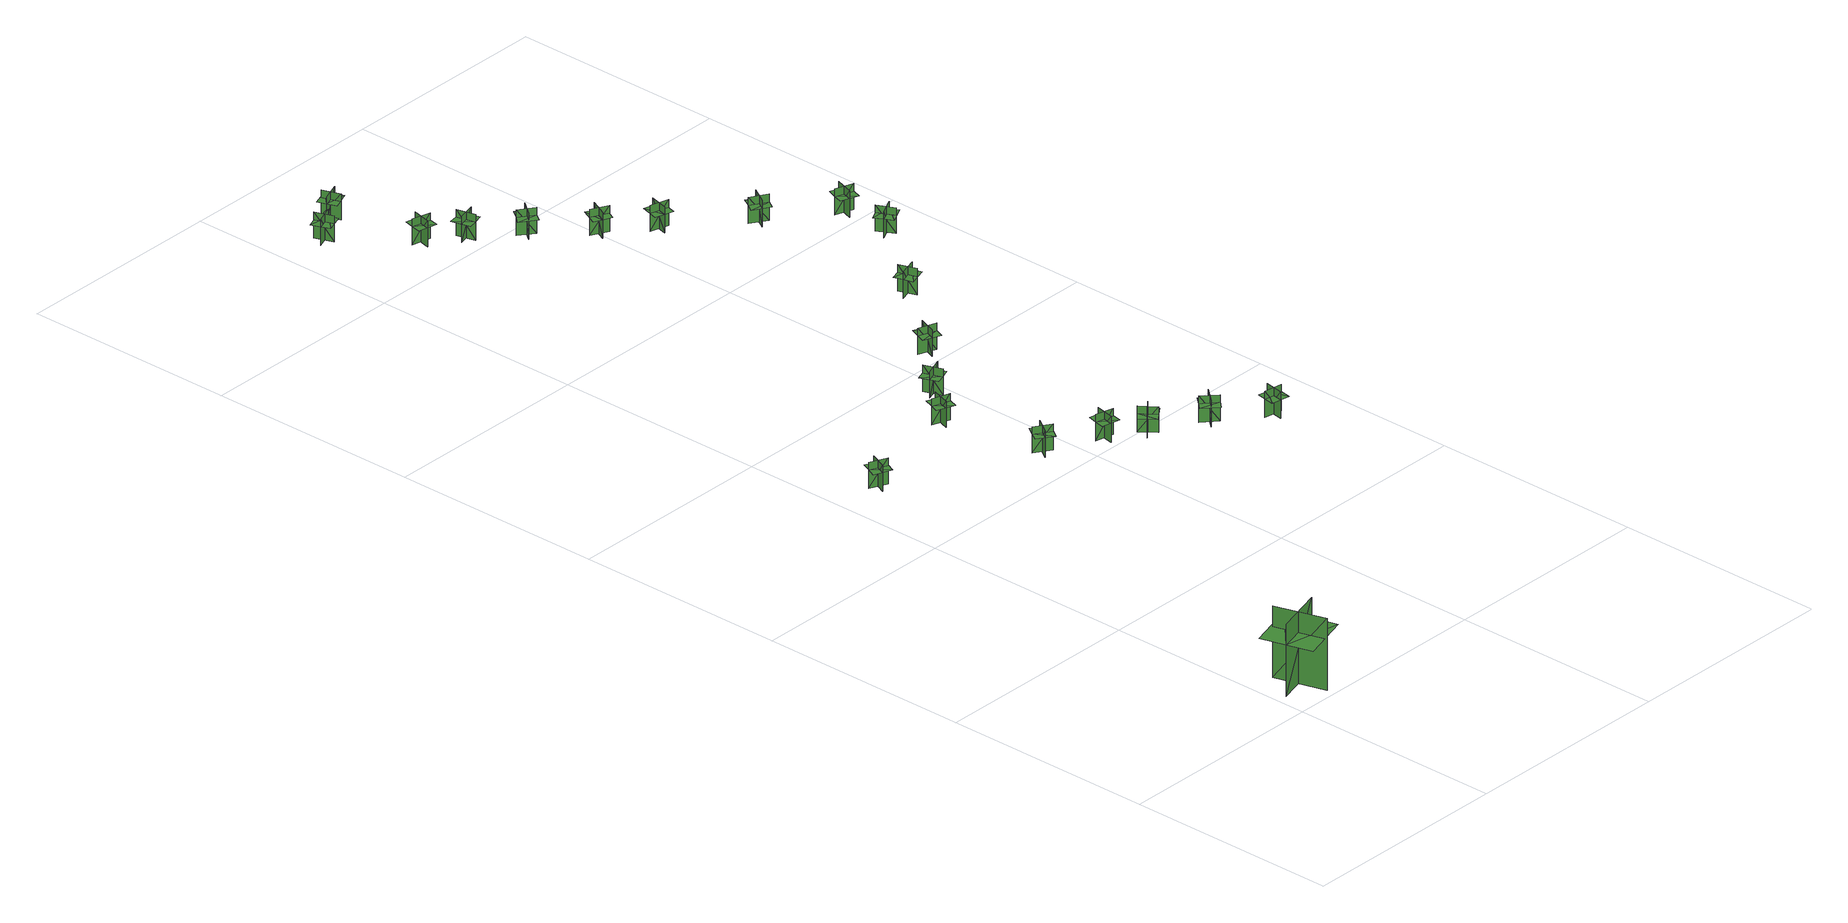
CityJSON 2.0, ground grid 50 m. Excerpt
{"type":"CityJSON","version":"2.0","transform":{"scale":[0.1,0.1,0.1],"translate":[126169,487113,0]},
"CityObjects":{
"tree1":{"type":"SolitaryVegetationObject","geometry":[{"type":"MultiSurface","lod":"1","boundaries":[[[0,1,2]],[[0,2,3]],[[4,5,6]],[[4,6,7]],[[8,9,10]],[[8,10,11]],[[8,11,12]],[[8,12,13]]]}]},
"tree2":{"type":"SolitaryVegetationObject","geometry":[{"type":"MultiSurface","lod":"1","boundaries":[[[14,15,16]],[[14,16,17]],[[18,19,20]],[[18,20,21]],[[22,23,24]],[[22,24,25]],[[22,25,26]],[[22,26,27]]]}]},
"tree3":{"type":"SolitaryVegetationObject","geometry":[{"type":"MultiSurface","lod":"1","boundaries":[[[28,29,30]],[[28,30,31]],[[32,33,34]],[[32,34,35]],[[36,37,38]],[[36,38,39]],[[36,39,40]],[[36,40,41]]]}]},
"tree4":{"type":"SolitaryVegetationObject","geometry":[{"type":"MultiSurface","lod":"1","boundaries":[[[42,43,44]],[[42,44,45]],[[46,47,48]],[[46,48,49]],[[50,51,52]],[[50,52,53]],[[50,53,54]],[[50,54,55]]]}]},
"tree5":{"type":"SolitaryVegetationObject","geometry":[{"type":"MultiSurface","lod":"1","boundaries":[[[56,57,58]],[[56,58,59]],[[60,61,62]],[[60,62,63]],[[64,65,66]],[[64,66,67]],[[64,67,68]],[[64,68,69]]]}]},
"tree6":{"type":"SolitaryVegetationObject","geometry":[{"type":"MultiSurface","lod":"1","boundaries":[[[70,71,72]],[[70,72,73]],[[74,75,76]],[[74,76,77]],[[78,79,80]],[[78,80,81]],[[78,81,82]],[[78,82,83]]]}]},
"tree7":{"type":"SolitaryVegetationObject","geometry":[{"type":"MultiSurface","lod":"1","boundaries":[[[84,85,86]],[[84,86,87]],[[88,89,90]],[[88,90,91]],[[92,93,94]],[[92,94,95]],[[92,95,96]],[[92,96,97]]]}]},
"tree8":{"type":"SolitaryVegetationObject","geometry":[{"type":"MultiSurface","lod":"1","boundaries":[[[98,99,100]],[[98,100,101]],[[102,103,104]],[[102,104,105]],[[106,107,108]],[[106,108,109]],[[106,109,110]],[[106,110,111]]]}]},
"tree9":{"type":"SolitaryVegetationObject","geometry":[{"type":"MultiSurface","lod":"1","boundaries":[[[112,113,114]],[[112,114,115]],[[116,117,118]],[[116,118,119]],[[120,121,122]],[[120,122,123]],[[120,123,124]],[[120,124,125]]]}]},
"tree10":{"type":"SolitaryVegetationObject","geometry":[{"type":"MultiSurface","lod":"1","boundaries":[[[126,127,128]],[[126,128,129]],[[130,131,132]],[[130,132,133]],[[134,135,136]],[[134,136,137]],[[134,137,138]],[[134,138,139]]]}]},
"tree11":{"type":"SolitaryVegetationObject","geometry":[{"type":"MultiSurface","lod":"1","boundaries":[[[140,141,142]],[[140,142,143]],[[144,145,146]],[[144,146,147]],[[148,149,150]],[[148,150,151]],[[148,151,152]],[[148,152,153]]]}]},
"tree12":{"type":"SolitaryVegetationObject","geometry":[{"type":"MultiSurface","lod":"1","boundaries":[[[154,155,156]],[[154,156,157]],[[158,159,160]],[[158,160,161]],[[162,163,164]],[[162,164,165]],[[162,165,166]],[[162,166,167]]]}]},
"tree13":{"type":"SolitaryVegetationObject","geometry":[{"type":"MultiSurface","lod":"1","boundaries":[[[168,169,170]],[[168,170,171]],[[172,173,174]],[[172,174,175]],[[176,177,178]],[[176,178,179]],[[176,179,180]],[[176,180,181]]]}]},
"tree14":{"type":"SolitaryVegetationObject","geometry":[{"type":"MultiSurface","lod":"1","boundaries":[[[182,183,184]],[[182,184,185]],[[186,187,188]],[[186,188,189]],[[190,191,192]],[[190,192,193]],[[190,193,194]],[[190,194,195]]]}]},
"tree15":{"type":"SolitaryVegetationObject","geometry":[{"type":"MultiSurface","lod":"1","boundaries":[[[196,197,198]],[[196,198,199]],[[200,201,202]],[[200,202,203]],[[204,205,206]],[[204,206,207]],[[204,207,208]],[[204,208,209]]]}]},
"tree16":{"type":"SolitaryVegetationObject","geometry":[{"type":"MultiSurface","lod":"1","boundaries":[[[210,211,212]],[[210,212,213]],[[214,215,216]],[[214,216,217]],[[218,219,220]],[[218,220,221]],[[218,221,222]],[[218,222,223]]]}]},
"tree17":{"type":"SolitaryVegetationObject","geometry":[{"type":"MultiSurface","lod":"1","boundaries":[[[224,225,226]],[[224,226,227]],[[228,229,230]],[[228,230,231]],[[232,233,234]],[[232,234,235]],[[232,235,236]],[[232,236,237]]]}]},
"tree18":{"type":"SolitaryVegetationObject","geometry":[{"type":"MultiSurface","lod":"1","boundaries":[[[238,239,240]],[[238,240,241]],[[242,243,244]],[[242,244,245]],[[246,247,248]],[[246,248,249]],[[246,249,250]],[[246,250,251]]]}]},
"tree19":{"type":"SolitaryVegetationObject","geometry":[{"type":"MultiSurface","lod":"1","boundaries":[[[252,253,254]],[[252,254,255]],[[256,257,258]],[[256,258,259]],[[260,261,262]],[[260,262,263]],[[260,263,264]],[[260,264,265]]]}]},
"tree20":{"type":"SolitaryVegetationObject","geometry":[{"type":"MultiSurface","lod":"1","boundaries":[[[266,267,268]],[[266,268,269]],[[270,271,272]],[[270,272,273]],[[274,275,276]],[[274,276,277]],[[274,277,278]],[[274,278,279]]]}]},
"tree21":{"type":"SolitaryVegetationObject","geometry":[{"type":"MultiSurface","lod":"1","boundaries":[[[280,281,282]],[[280,282,283]],[[284,285,286]],[[284,286,287]],[[288,289,290]],[[288,290,291]],[[288,291,292]],[[288,292,293]]]}]}
},
"vertices":[
[66,138,8],[101,21,8],[101,21,177],[66,138,177],[27,67,8],[144,101,8],[144,101,177],[27,67,177],[27,67,129],[44,8,129],[161,43,129],[144,101,129],[126,160,129],[10,125,129],
[111,1264,16],[94,1224,16],[94,1224,77],[111,1264,77],[84,1254,16],[124,1236,16],[124,1236,77],[84,1254,77],[84,1254,60],[75,1233,60],[116,1216,60],[124,1236,60],[133,1256,60],[93,1274,60],
[444,1107,14],[420,1070,14],[420,1070,76],[444,1107,76],[415,1101,14],[452,1077,14],[452,1077,76],[415,1101,76],[415,1101,59],[403,1083,59],[440,1059,59],[452,1077,59],[465,1096,59],[427,1120,59],
[390,1343,14],[376,1301,14],[376,1301,76],[390,1343,76],[364,1330,14],[405,1316,14],[405,1316,76],[364,1330,76],[364,1330,59],[356,1310,59],[398,1295,59],[405,1316,59],[413,1337,59],[371,1351,59],
[562,1052,14],[553,1009,14],[553,1009,76],[562,1052,76],[537,1037,14],[580,1027,14],[580,1027,76],[537,1037,76],[537,1037,59],[532,1015,59],[576,1006,59],[580,1027,59],[585,1049,59],[542,1058,59],
[440,1403,16],[482,1418,16],[482,1418,78],[440,1403,78],[467,1390,16],[451,1432,16],[451,1432,78],[467,1390,78],[467,1390,60],[487,1398,60],[472,1440,60],[451,1432,60],[431,1424,60],[446,1383,60],
[102,2724,22],[86,2766,22],[86,2766,83],[102,2724,83],[114,2751,22],[73,2735,22],[73,2735,83],[114,2751,83],[114,2751,66],[106,2772,66],[65,2756,66],[73,2735,66],[81,2715,66],[122,2730,66],
[647,992,16],[613,964,16],[613,964,77],[647,992,77],[618,995,16],[645,961,16],[645,961,77],[618,995,77],[618,995,60],[601,981,60],[628,947,60],[645,961,60],[663,974,60],[635,1009,60],
[225,2613,21],[215,2570,21],[215,2570,82],[225,2613,82],[200,2598,21],[243,2588,21],[243,2588,82],[200,2598,82],[200,2598,65],[195,2576,65],[238,2566,65],[243,2588,65],[248,2610,65],[204,2619,65],
[161,2812,24],[176,2770,24],[176,2770,85],[161,2812,85],[148,2785,24],[190,2801,24],[190,2801,85],[148,2785,85],[148,2785,68],[156,2764,68],[198,2780,68],[190,2801,68],[182,2821,68],[141,2806,68],
[738,900,13],[767,934,13],[767,934,75],[738,900,75],[767,902,13],[734,931,13],[734,931,75],[767,902,75],[767,902,58],[782,919,58],[748,948,58],[734,931,58],[719,915,58],[752,885,58],
[569,1510,17],[585,1551,17],[585,1551,79],[569,1510,79],[596,1522,17],[555,1537,17],[555,1537,79],[596,1522,79],[596,1522,62],[604,1542,62],[563,1558,62],[555,1537,62],[547,1517,62],[588,1501,62],
[274,2530,21],[317,2541,21],[317,2541,82],[274,2530,82],[299,2514,21],[288,2557,21],[288,2557,82],[299,2514,82],[299,2514,65],[320,2520,65],[309,2563,65],[288,2557,65],[266,2552,65],[278,2509,65],
[881,836,13],[838,843,13],[838,843,75],[881,836,75],[864,860,13],[857,816,13],[857,816,75],[864,860,75],[864,860,57],[842,863,57],[835,820,57],[857,816,57],[879,813,57],[886,856,57],
[374,2435,21],[400,2470,21],[400,2470,82],[374,2435,82],[403,2439,21],[368,2465,21],[368,2465,82],[403,2439,82],[403,2439,65],[416,2456,65],[381,2483,65],[368,2465,65],[354,2448,65],[390,2421,65],
[469,2354,20],[509,2335,20],[509,2335,81],[469,2354,81],[478,2326,20],[497,2366,20],[497,2366,81],[478,2326,81],[478,2326,64],[498,2317,64],[517,2357,64],[497,2366,64],[477,2375,64],[458,2335,64],
[729,1692,22],[715,1734,22],[715,1734,84],[729,1692,84],[742,1718,22],[700,1705,22],[700,1705,84],[742,1718,84],[742,1718,66],[735,1739,66],[693,1726,66],[700,1705,66],[707,1684,66],[749,1697,66],
[562,2271,21],[605,2259,21],[605,2259,82],[562,2271,82],[577,2245,21],[588,2288,21],[588,2288,82],[577,2245,82],[577,2245,65],[598,2239,65],[610,2282,65],[588,2288,65],[567,2294,65],[555,2251,65],
[727,2113,21],[750,2151,21],[750,2151,83],[727,2113,83],[756,2120,21],[718,2143,21],[718,2143,83],[756,2120,83],[756,2120,65],[767,2139,65],[729,2162,65],[718,2143,65],[706,2124,65],[744,2101,65],
[884,1887,24],[864,1927,24],[864,1927,85],[884,1887,85],[894,1915,24],[854,1895,24],[854,1895,85],[894,1915,85],[894,1915,68],[884,1935,68],[844,1915,68],[854,1895,68],[864,1875,68],[904,1895,68],
[888,2047,21],[874,2005,21],[874,2005,83],[888,2047,83],[861,2034,21],[903,2020,21],[903,2020,83],[861,2034,83],[861,2034,65],[854,2013,65],[896,1999,65],[903,2020,65],[911,2041,65],[869,2055,65]
]}
